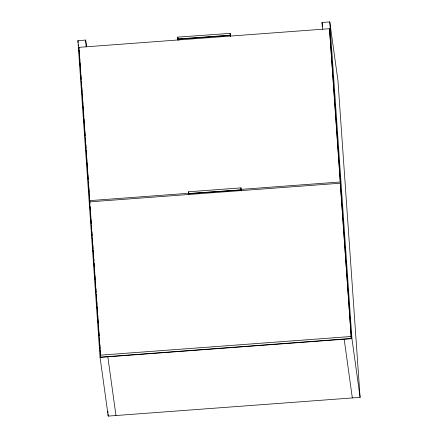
<?xml version="1.0" encoding="UTF-8"?>
<svg xmlns="http://www.w3.org/2000/svg" width="438" height="438" viewBox="0 0 438 438"><rect width="100%" height="100%" fill="white"/><g stroke="black" fill="none" stroke-linecap="round" stroke-linejoin="round"><path stroke-width="0.66" d="M322.505 29.302L322.023 22.48L329.792 21.9L337.95 80.619L360.096 397.359L108.208 416.1L100.05 357.381L77.904 40.641L85.667 40.066L86.609 46.817M89.719 200.577L89.861 202.619L78.867 47.353L329.496 28.7L340.49 183.971M89.587 200.642L189.024 193.246M240.785 189.397L340.216 181.994L351.298 338.481L100.669 357.134L89.675 201.863L340.304 183.215L351.298 338.481M100.39 355.158L351.024 336.51M100.05 357.381L351.938 338.64L360.096 397.359M230.147 33.376L230.279 35.193L177.938 38.982L177.806 37.126L230.153 33.37L230.47 36.409M241.042 188.926L241.108 189.917L188.762 193.7L188.614 191.767L240.955 187.88L241.278 190.924M188.74 193.492L241.108 189.917M240.955 187.886L241.086 189.709M322.023 22.48L322.587 26.526M344.175 339.215L352.333 397.934M78.867 47.353L79.054 48.667M77.904 40.641L78.183 42.667M78.468 44.692L78.654 46.045M89.675 201.863L89.949 203.84M107.819 356.806L115.977 415.52M230.432 36.261L230.24 34.416L230.3 35.407L177.959 39.19L177.899 38.199L178.091 40.05M177.812 37.153L178.129 40.197M188.614 191.663L188.937 194.707M329.792 21.9L351.938 338.64M329.496 28.7L340.216 181.994M85.667 40.066L86.149 46.893M107.874 411.32L107.972 412.689M108.066 414.052L108.208 416.1M79.19 50.009L79.475 54.093M79.617 56.141L79.951 60.909M80.05 62.273L80.384 67.041M80.477 68.405L80.811 73.173M80.953 75.216L81.238 79.305M81.38 81.348L81.665 85.437M81.813 87.48L82.147 92.248M82.24 93.612L82.574 98.38M82.667 99.744L83.001 104.512M83.1 105.876L83.428 110.644M83.527 112.008L83.861 116.776M84.003 118.818L84.337 123.587M84.43 124.95L84.764 129.719M84.862 131.082L85.191 135.851M85.339 137.893L85.624 141.983M85.766 144.025L86.051 148.115M86.193 150.157L86.527 154.926M86.62 156.289L86.954 161.058M87.052 162.421L87.386 167.19M87.48 168.553L87.814 173.322M87.907 174.685L88.241 179.454M88.383 181.502L88.717 186.27M88.815 187.634L89.149 192.402M89.242 193.766L89.576 198.534M90.14 206.561L90.425 210.651M90.567 212.693L90.901 217.467M90.994 218.825L91.328 223.594M91.471 225.641L91.756 229.726M91.903 231.773L92.188 235.858M92.33 237.905L92.615 241.99M92.757 244.037L93.091 248.806M93.184 250.169L93.518 254.938M93.617 256.301L93.951 261.07M94.093 263.112L94.378 267.202M94.52 269.244L94.805 273.334M94.947 275.376L95.281 280.145M95.38 281.508L95.714 286.277M95.856 288.319L96.141 292.409M96.283 294.451L96.568 298.541M96.71 300.583L97.001 304.673M97.143 306.715L97.477 311.484M97.57 312.847L97.904 317.616M97.997 318.979L98.331 323.748M98.473 325.79L98.764 329.88M98.906 331.922L99.191 336.012M99.333 338.054L99.667 342.823M99.76 344.186L100.094 348.955M100.192 350.318L100.669 357.134M188.701 192.709L188.762 193.7"/></g></svg>
